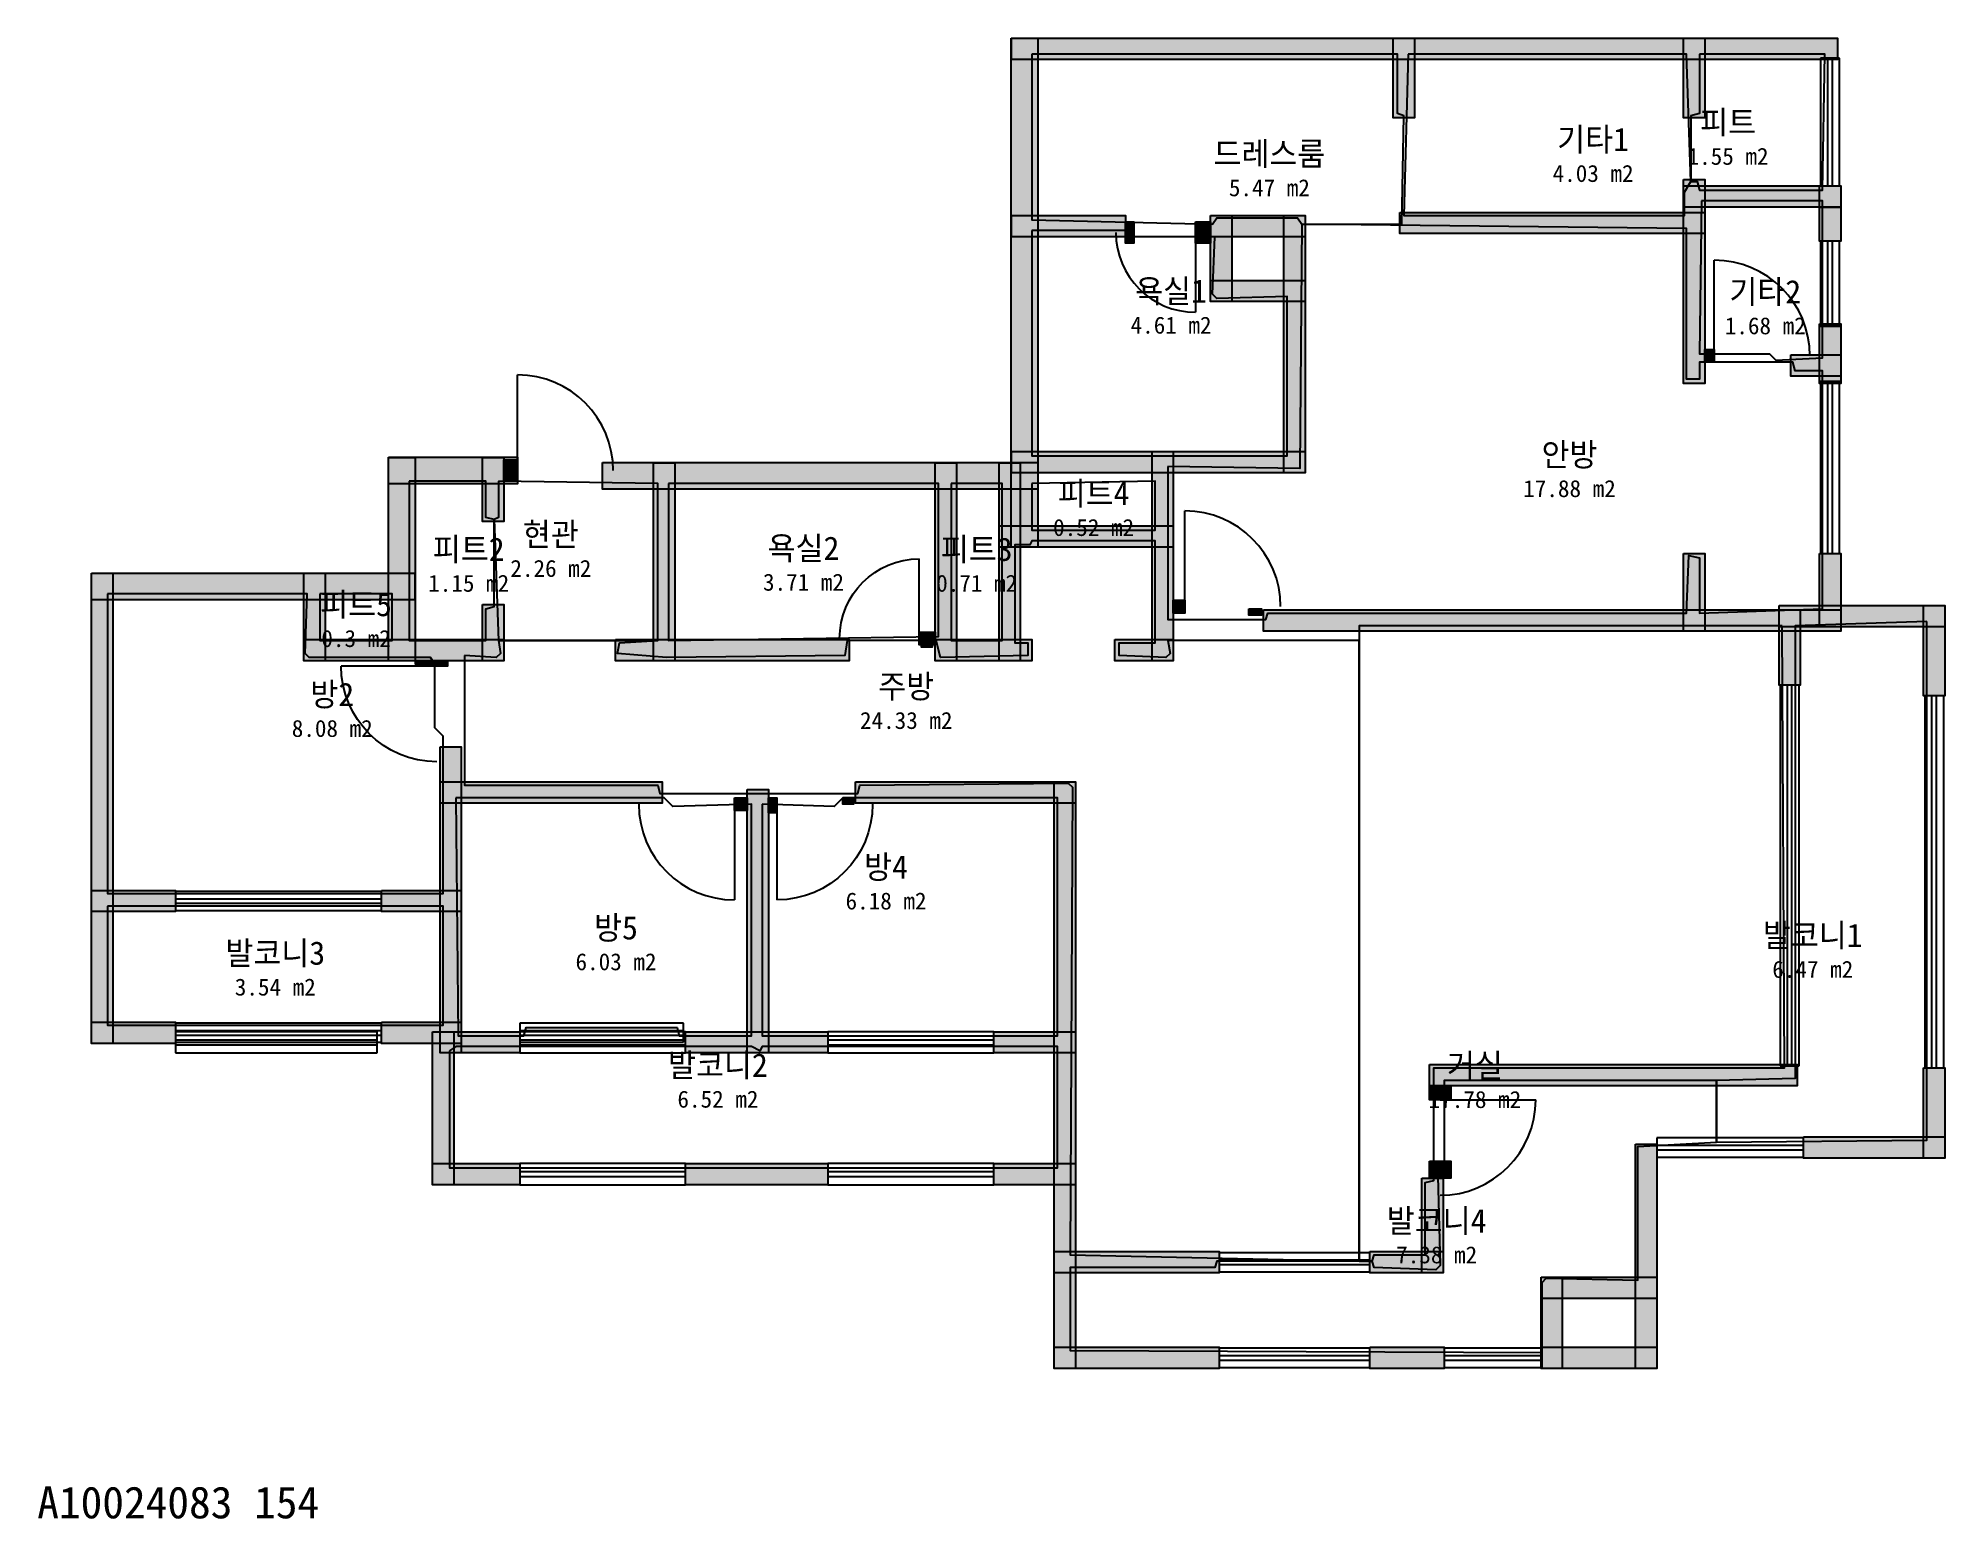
# Model space of a CAD drawing. Header units: millimetres. Extents: x 9 to 17950, y -905 to 13030.
import ezdxf
from ezdxf.enums import TextEntityAlignment as Align

# ---------------------------------------------------------------- set-up
doc = ezdxf.new("R2010")
doc.units = ezdxf.units.MM
for name, color, linetype in [('A-ANNO-TEXT', 7, 'Continuous'), ('A-AREA', 9, 'Continuous'), ('A-AREA-IDEN', 7, 'Continuous'), ('A-DOOR', 4, 'Continuous'), ('A-GLAZ', 5, 'Continuous'), ('A-WALL-EXTR', 7, 'Continuous'), ('A-WALL-PATT', 8, 'Continuous'), ('A-WALL-PRTN', 8, 'Continuous'), ('A-WALL-STRC', 7, 'Continuous')]:
    doc.layers.add(name, color=color, linetype=linetype)

# ---------------------------------------------------------------- blocks, each defined once
blk = doc.blocks.new('JJ-DOOR-SWING')
blk.add_line((0, 0), (0, 1000))
blk.add_arc((0, 0), 1000, 0, 90)
at = {"flags": 1}
for tag, p in [('WIDTH', (0, -150)), ('TYPE', (0, -250))]:
    blk.add_attdef(tag, p, '', height=80, dxfattribs=at)
blk = doc.blocks.new('JJ-WIN-DOUBLE')
for p, q in [((1000, 500), (0, 500)), ((0, 500), (0, -500)), ((1000, -500), (1000, 500)), ((0, 120), (1000, 120)), ((0, -120), (1000, -120)), ((0, -500), (1000, -500))]:
    blk.add_line(p, q)
at = {"flags": 1}
for tag, p in [('WIDTH', (0, -700)), ('TYPE', (0, -800))]:
    blk.add_attdef(tag, p, '', height=80, dxfattribs=at)

msp = doc.modelspace()

# ---------------------------------------------------------------- linework, layer by layer
at = {"layer": 'A-AREA'}
for points in [[(9360, 12880), (9360, 11320), (11060, 11280), (11100, 11340), (11860, 11340), (11900, 11280), (12840, 11280), (12860, 12300), (12800, 12320), (12800, 12880)], [(12900, 12880), (12860, 11360), (15500, 11360), (15500, 11580), (15560, 11680), (15520, 12880)], [(15640, 12880), (15640, 12320), (15560, 12300), (15560, 11680), (15620, 11680), (15640, 11600), (16800, 11600), (16820, 12880)], [(15660, 11500), (15640, 10060), (16300, 10060), (16360, 10000), (16800, 10020), (16800, 11500)], [(9360, 11220), (9360, 9100), (11760, 9100), (11760, 10600), (11100, 10580), (11060, 10620), (11080, 11160), (10280, 11160), (10260, 11220)], [(10640, 9000), (10640, 7560), (11560, 7560), (11580, 7620), (15520, 7620), (15540, 8160), (15640, 8140), (15640, 7620), (16800, 7660), (16800, 9900), (16540, 9900), (16520, 9980), (15640, 9980), (15640, 9820), (15520, 9820), (15520, 11240), (11900, 11280), (11880, 8980)], [(3500, 8860), (3500, 7360), (4220, 7360), (4220, 7660), (4300, 7680), (4300, 8500), (4220, 8520), (4220, 8860)], [(4340, 8860), (4340, 8520), (4300, 8500), (4340, 7360), (5840, 7360), (5840, 8840)], [(5940, 8840), (5940, 7360), (8480, 7400), (8480, 8840)], [(8600, 8840), (8600, 7360), (9080, 7360), (9080, 8840)], [(9360, 8840), (9360, 8400), (10520, 8400), (10520, 8860)], [(4020, 7220), (4020, 6000), (5840, 6000), (5860, 5920), (7720, 5920), (7740, 6000), (9700, 6020), (9740, 5980), (9720, 1580), (12440, 1520), (12440, 7360), (10640, 7360), (10660, 7240), (10620, 7200), (10180, 7220), (10180, 7340), (10520, 7340), (10520, 8300), (9360, 8300), (9340, 8260), (9200, 8260), (9200, 7340), (9320, 7340), (9320, 7220), (8500, 7200), (8460, 7360), (7620, 7360), (7600, 7220), (5920, 7200), (5460, 7240), (5480, 7340), (5840, 7360), (4340, 7360), (4360, 7240), (4320, 7200)], [(660, 7800), (660, 4980), (3820, 4980), (3820, 6460), (3740, 6540), (3740, 7140), (3700, 7200), (2560, 7200), (2520, 7240), (2540, 7800)], [(2660, 7800), (2660, 7360), (3340, 7360), (3340, 7800)], [(17780, 7540), (16540, 7500), (16540, 3240), (15800, 3220), (15800, 2640), (17780, 2660)], [(16420, 7500), (12440, 7500), (12440, 1520), (12560, 1520), (12580, 1580), (13060, 1580), (13060, 2260), (13140, 2280), (13140, 3340), (16440, 3340)], [(3940, 5880), (3960, 3640), (4580, 3640), (4600, 3720), (6020, 3720), (6040, 3640), (6720, 3640), (6720, 5820), (5980, 5800), (5900, 5880)], [(6820, 5820), (6820, 3640), (9600, 3640), (9600, 5880), (7580, 5880), (7500, 5800)], [(660, 4860), (660, 3740), (3820, 3740), (3820, 4860)], [(3880, 3500), (3880, 2400), (9600, 2400), (9600, 3540), (6820, 3540), (6800, 3500), (6720, 3540), (3940, 3540)], [(15800, 3220), (13240, 3220), (13240, 2340), (13180, 2320), (13200, 1480), (13160, 1440), (12580, 1460), (12560, 1520), (11100, 1520), (11080, 1460), (9720, 1460), (9720, 680), (14160, 660), (14160, 1320), (14200, 1360), (15060, 1340), (15060, 2600), (15800, 2640)]]:
    msp.add_lwpolyline(points, close=True, dxfattribs=at)
at = {"layer": 'A-WALL-EXTR'}
for points in [[(9165, 13030), (9415, 13030), (9415, 8240), (9165, 8240)], [(3305, 9084), (3555, 9084), (3555, 7170), (3305, 7170)], [(3306, 9085), (4520, 9085), (4520, 8835), (3306, 8835)], [(5320, 9035), (9414, 9035), (9414, 8785), (5320, 8785)], [(510, 7995), (3554, 7995), (3554, 7745), (510, 7745)], [(11400, 7660), (11520, 7660), (11520, 7600), (11400, 7600)], [(8320, 7320), (8420, 7320), (8420, 7300), (8320, 7300)], [(3560, 7160), (3660, 7160), (3660, 7140), (3560, 7140)], [(6880, 5760), (6960, 5760), (6960, 5740), (6880, 5740)], [(7580, 5880), (7680, 5880), (7680, 5820), (7580, 5820)]]:
    msp.add_lwpolyline(points, close=True, dxfattribs=at)
at = {"layer": 'A-WALL-PATT', "color": 8}
for points in [[(9165, 13030), (9415, 13030), (9165, 8240), (9415, 8240)], [(9166, 13030), (16940, 13030), (9166, 12830), (16940, 12830)], [(12760, 13030), (12960, 13030), (12760, 12280), (12960, 12280)], [(15490, 13030), (15690, 13030), (15490, 12280), (15690, 12280)], [(15490, 11700), (15690, 11700), (15490, 9780), (15690, 9780)], [(15490, 11640), (16970, 11640), (15490, 11440), (16970, 11440)], [(16770, 11640), (16970, 11640), (16770, 11120), (16970, 11120)], [(9166, 11360), (10240, 11360), (9166, 11160), (10240, 11160)], [(11040, 11360), (11930, 11360), (11040, 11160), (11930, 11160)], [(11040, 11360), (11240, 11360), (11040, 10550), (11240, 10550)], [(11730, 11360), (11930, 11360), (11730, 8940), (11930, 8940)], [(12820, 11390), (15690, 11390), (12820, 11190), (15690, 11190)], [(16770, 11440), (16970, 11440), (16770, 11120), (16970, 11120)], [(10240, 11300), (10320, 11300), (10240, 11100), (10320, 11100)], [(10900, 11300), (11040, 11300), (10900, 11100), (11040, 11100)], [(11040, 10750), (11930, 10750), (11040, 10550), (11930, 10550)], [(16770, 10340), (16970, 10340), (16770, 9800), (16970, 9800)], [(16770, 10340), (16970, 10340), (16770, 10320), (16970, 10320)], [(16770, 10320), (16970, 10320), (16770, 9780), (16970, 9780)], [(15690, 10100), (15780, 10100), (15690, 9980), (15780, 9980)], [(16500, 10050), (16970, 10050), (16500, 9850), (16970, 9850)], [(16770, 9800), (16970, 9800), (16770, 9780), (16970, 9780)], [(3305, 9084), (3555, 9084), (3305, 7170), (3555, 7170)], [(3306, 9085), (4520, 9085), (3306, 8835), (4520, 8835)], [(4190, 9084), (4390, 9084), (4190, 8480), (4390, 8480)], [(4390, 9060), (4520, 9060), (4390, 8860), (4520, 8860)], [(5320, 9035), (9414, 9035), (5320, 8785), (9414, 8785)], [(5800, 9034), (6000, 9034), (5800, 7170), (6000, 7170)], [(8450, 9034), (8650, 9034), (8450, 7170), (8650, 7170)], [(9050, 9034), (9250, 9034), (9050, 7170), (9250, 7170)], [(9166, 9140), (11930, 9140), (9166, 8940), (11930, 8940)], [(10490, 9140), (10690, 9140), (10490, 7170), (10690, 7170)], [(9050, 8440), (10690, 8440), (9050, 8240), (10690, 8240)], [(15490, 8180), (15690, 8180), (15490, 7450), (15690, 7450)], [(16770, 8180), (16970, 8180), (16770, 7490), (16970, 7490)], [(510, 7995), (3554, 7995), (510, 7745), (3554, 7745)], [(510, 7994), (710, 7994), (510, 3570), (710, 3570)], [(2510, 7994), (2710, 7994), (2510, 7170), (2710, 7170)], [(10690, 7740), (10800, 7740), (10690, 7620), (10800, 7620)], [(4190, 7700), (4390, 7700), (4190, 7170), (4390, 7170)], [(11400, 7660), (11400, 7600), (11520, 7600)], [(11520, 7600), (11520, 7660), (11400, 7660)], [(11540, 7650), (16970, 7650), (11540, 7450), (16970, 7450)], [(16390, 7690), (17950, 7690), (16390, 7490), (17950, 7490)], [(16390, 7650), (16590, 7650), (16390, 6940), (16590, 6940)], [(17750, 7690), (17950, 7690), (17750, 6840), (17950, 6840)], [(2510, 7370), (4390, 7370), (2510, 7170), (4390, 7170)], [(5440, 7370), (7640, 7370), (5440, 7170), (7640, 7170)], [(8300, 7440), (8450, 7440), (8300, 7320), (8450, 7320)], [(8450, 7370), (9360, 7370), (8450, 7170), (9360, 7170)], [(10140, 7370), (10690, 7370), (10140, 7170), (10690, 7170)], [(8320, 7320), (8320, 7300), (8420, 7300)], [(8420, 7300), (8420, 7320), (8320, 7320)], [(3560, 7160), (3560, 7140), (3660, 7140)], [(3660, 7140), (3660, 7160), (3560, 7160)], [(3660, 7170), (3860, 7170), (3660, 7120), (3860, 7120)], [(3790, 6360), (3990, 6360), (3790, 3480), (3990, 3480)], [(3790, 6030), (5880, 6030), (3790, 5830), (5880, 5830)], [(6680, 5960), (6880, 5960), (6680, 3480), (6880, 3480)], [(7700, 6030), (9770, 6030), (7700, 5830), (9770, 5830)], [(9570, 6030), (9770, 6030), (9570, 510), (9770, 510)], [(6560, 5880), (6680, 5880), (6560, 5760), (6680, 5760)], [(6880, 5880), (6960, 5880), (6880, 5760), (6960, 5760)], [(6880, 5760), (6880, 5740), (6960, 5740)], [(6960, 5740), (6960, 5760), (6880, 5760)], [(7580, 5880), (7580, 5820), (7680, 5820)], [(7680, 5820), (7680, 5880), (7580, 5880)], [(510, 5010), (1300, 5010), (510, 4810), (1300, 4810)], [(3240, 5010), (3990, 5010), (3240, 4810), (3990, 4810)], [(510, 3770), (1300, 3770), (510, 3570), (1300, 3570)], [(3240, 3770), (3990, 3770), (3240, 3570), (3990, 3570)], [(3720, 3680), (3920, 3680), (3720, 2240), (3920, 2240)], [(3790, 3680), (4540, 3680), (3790, 3480), (4540, 3480)], [(6100, 3680), (7440, 3680), (6100, 3480), (7440, 3480)], [(9000, 3680), (9770, 3680), (9000, 3480), (9770, 3480)], [(13100, 3370), (16560, 3370), (13100, 3170), (16560, 3170)], [(17750, 3340), (17950, 3340), (17750, 2490), (17950, 2490)], [(13100, 3170), (13300, 3170), (13100, 3040), (13300, 3040)], [(15040, 2620), (15240, 2620), (15040, 510), (15240, 510)], [(16620, 2690), (17950, 2690), (16620, 2490), (17950, 2490)], [(3720, 2440), (4540, 2440), (3720, 2240), (4540, 2240)], [(6100, 2440), (7440, 2440), (6100, 2240), (7440, 2240)], [(9000, 2440), (9770, 2440), (9000, 2240), (9770, 2240)], [(13100, 2460), (13300, 2460), (13100, 2300), (13300, 2300)], [(13030, 2300), (13230, 2300), (13030, 1410), (13230, 1410)], [(9570, 1610), (11120, 1610), (9570, 1410), (11120, 1410)], [(12540, 1610), (13230, 1610), (12540, 1410), (13230, 1410)], [(14150, 1370), (15240, 1370), (14150, 1170), (15240, 1170)], [(14150, 1370), (14350, 1370), (14150, 510), (14350, 510)], [(9570, 710), (11120, 710), (9570, 510), (11120, 510)], [(12540, 710), (13240, 710), (12540, 510), (13240, 510)], [(14150, 710), (15240, 710), (14150, 510), (15240, 510)]]:
    msp.add_solid(points, dxfattribs=at)
at = {"layer": 'A-WALL-PRTN'}
for points in [[(15690, 10100), (15780, 10100), (15780, 9980), (15690, 9980)], [(10690, 7740), (10800, 7740), (10800, 7620), (10690, 7620)], [(8300, 7440), (8450, 7440), (8450, 7320), (8300, 7320)], [(6560, 5880), (6680, 5880), (6680, 5760), (6560, 5760)], [(6880, 5880), (6960, 5880), (6960, 5760), (6880, 5760)]]:
    msp.add_lwpolyline(points, close=True, dxfattribs=at)
at = {"layer": 'A-WALL-STRC'}
for points in [[(9166, 13030), (16940, 13030), (16940, 12830), (9166, 12830)], [(12760, 13030), (12960, 13030), (12960, 12280), (12760, 12280)], [(15490, 13030), (15690, 13030), (15690, 12280), (15490, 12280)], [(15490, 11700), (15690, 11700), (15690, 9780), (15490, 9780)], [(15490, 11640), (16970, 11640), (16970, 11440), (15490, 11440)], [(16770, 11640), (16970, 11640), (16970, 11120), (16770, 11120)], [(9166, 11360), (10240, 11360), (10240, 11160), (9166, 11160)], [(11040, 11360), (11930, 11360), (11930, 11160), (11040, 11160)], [(11040, 11360), (11240, 11360), (11240, 10550), (11040, 10550)], [(11730, 11360), (11930, 11360), (11930, 8940), (11730, 8940)], [(12820, 11390), (15690, 11390), (15690, 11190), (12820, 11190)], [(16770, 11440), (16970, 11440), (16970, 11120), (16770, 11120)], [(10240, 11300), (10320, 11300), (10320, 11100), (10240, 11100)], [(10900, 11300), (11040, 11300), (11040, 11100), (10900, 11100)], [(11040, 10750), (11930, 10750), (11930, 10550), (11040, 10550)], [(16770, 10340), (16970, 10340), (16970, 9800), (16770, 9800)], [(16770, 10340), (16970, 10340), (16970, 10320), (16770, 10320)], [(16770, 10320), (16970, 10320), (16970, 9780), (16770, 9780)], [(16500, 10050), (16970, 10050), (16970, 9850), (16500, 9850)], [(16770, 9800), (16970, 9800), (16970, 9780), (16770, 9780)], [(4190, 9084), (4390, 9084), (4390, 8480), (4190, 8480)], [(4390, 9060), (4520, 9060), (4520, 8860), (4390, 8860)], [(5800, 9034), (6000, 9034), (6000, 7170), (5800, 7170)], [(8450, 9034), (8650, 9034), (8650, 7170), (8450, 7170)], [(9050, 9034), (9250, 9034), (9250, 7170), (9050, 7170)], [(9166, 9140), (11930, 9140), (11930, 8940), (9166, 8940)], [(10490, 9140), (10690, 9140), (10690, 7170), (10490, 7170)], [(9050, 8440), (10690, 8440), (10690, 8240), (9050, 8240)], [(15490, 8180), (15690, 8180), (15690, 7450), (15490, 7450)], [(16770, 8180), (16970, 8180), (16970, 7490), (16770, 7490)], [(510, 7994), (710, 7994), (710, 3570), (510, 3570)], [(2510, 7994), (2710, 7994), (2710, 7170), (2510, 7170)], [(4190, 7700), (4390, 7700), (4390, 7170), (4190, 7170)], [(11540, 7650), (16970, 7650), (16970, 7450), (11540, 7450)], [(16390, 7690), (17950, 7690), (17950, 7490), (16390, 7490)], [(16390, 7650), (16590, 7650), (16590, 6940), (16390, 6940)], [(17750, 7690), (17950, 7690), (17950, 6840), (17750, 6840)], [(2510, 7370), (4390, 7370), (4390, 7170), (2510, 7170)], [(5440, 7370), (7640, 7370), (7640, 7170), (5440, 7170)], [(8450, 7370), (9360, 7370), (9360, 7170), (8450, 7170)], [(10140, 7370), (10690, 7370), (10690, 7170), (10140, 7170)], [(3660, 7170), (3860, 7170), (3860, 7120), (3660, 7120)], [(3790, 6360), (3990, 6360), (3990, 3480), (3790, 3480)], [(3790, 6030), (5880, 6030), (5880, 5830), (3790, 5830)], [(6680, 5960), (6880, 5960), (6880, 3480), (6680, 3480)], [(7700, 6030), (9770, 6030), (9770, 5830), (7700, 5830)], [(9570, 6030), (9770, 6030), (9770, 510), (9570, 510)], [(510, 5010), (1300, 5010), (1300, 4810), (510, 4810)], [(3240, 5010), (3990, 5010), (3990, 4810), (3240, 4810)], [(510, 3770), (1300, 3770), (1300, 3570), (510, 3570)], [(3240, 3770), (3990, 3770), (3990, 3570), (3240, 3570)], [(3720, 3680), (3920, 3680), (3920, 2240), (3720, 2240)], [(3790, 3680), (4540, 3680), (4540, 3480), (3790, 3480)], [(6100, 3680), (7440, 3680), (7440, 3480), (6100, 3480)], [(9000, 3680), (9770, 3680), (9770, 3480), (9000, 3480)], [(13100, 3370), (16560, 3370), (16560, 3170), (13100, 3170)], [(17750, 3340), (17950, 3340), (17950, 2490), (17750, 2490)], [(13100, 3170), (13300, 3170), (13300, 3040), (13100, 3040)], [(15040, 2620), (15240, 2620), (15240, 510), (15040, 510)], [(16620, 2690), (17950, 2690), (17950, 2490), (16620, 2490)], [(3720, 2440), (4540, 2440), (4540, 2240), (3720, 2240)], [(6100, 2440), (7440, 2440), (7440, 2240), (6100, 2240)], [(9000, 2440), (9770, 2440), (9770, 2240), (9000, 2240)], [(13100, 2460), (13300, 2460), (13300, 2300), (13100, 2300)], [(13030, 2300), (13230, 2300), (13230, 1410), (13030, 1410)], [(9570, 1610), (11120, 1610), (11120, 1410), (9570, 1410)], [(12540, 1610), (13230, 1610), (13230, 1410), (12540, 1410)], [(14150, 1370), (15240, 1370), (15240, 1170), (14150, 1170)], [(14150, 1370), (14350, 1370), (14350, 510), (14150, 510)], [(9570, 710), (11120, 710), (11120, 510), (9570, 510)], [(12540, 710), (13240, 710), (13240, 510), (12540, 510)], [(14150, 710), (15240, 710), (15240, 510), (14150, 510)]]:
    msp.add_lwpolyline(points, close=True, dxfattribs=at)

# ---------------------------------------------------------------- block references
at = {"layer": 'A-DOOR'}
for p, xscale, yscale, rotation in [((10900, 11200), 0.75, 0.75, 180), ((8300, 7380), 0.75, -0.75, 180), ((3760, 7120), 0.9, -0.9, -90), ((6560, 5820), 0.9, 0.9, 180), ((13200, 3040), 0.9, 0.9, -90)]:
    msp.add_blockref('JJ-DOOR-SWING', p, dxfattribs=dict(at, xscale=xscale, yscale=yscale, rotation=rotation))
at = {"layer": 'A-DOOR', "xscale": 0.9}
for p, yscale in [((15780, 10040), 0.9), ((4520, 8960), 0.9), ((10800, 7680), 0.9), ((6960, 5820), -0.9)]:
    msp.add_blockref('JJ-DOOR-SWING', p, dxfattribs=dict(at, yscale=yscale))
at = {"layer": 'A-GLAZ', "yscale": 0.18, "rotation": 90}
for p, xscale in [((16870, 11640), 1.2), ((16870, 10340), 0.78), ((16870, 8180), 1.6), ((16490, 3360), 3.58), ((17850, 3340), 3.5)]:
    msp.add_blockref('JJ-WIN-DOUBLE', p, dxfattribs=dict(at, xscale=xscale))
at = {"layer": 'A-GLAZ'}
for p, xscale, yscale in [((1300, 4910), 1.94, 0.18), ((1300, 3670), 1.94, 0.18), ((1300, 3580), 1.9, 0.2), ((4540, 3670), 1.54, 0.18), ((4540, 3580), 1.56, 0.2), ((7440, 3580), 1.56, 0.2), ((15240, 2590), 1.38, 0.18), ((4540, 2340), 1.56, 0.2), ((7440, 2340), 1.56, 0.2), ((11120, 1510), 1.42, 0.18), ((11120, 610), 1.42, 0.18), ((13240, 610), 0.92, 0.18)]:
    msp.add_blockref('JJ-WIN-DOUBLE', p, dxfattribs=dict(at, xscale=xscale, yscale=yscale))

# ---------------------------------------------------------------- texts
at = {"layer": 'A-ANNO-TEXT'}
msp.add_text('A10024083 154', height=300, dxfattribs=at).set_placement((0, -900))
at = {"layer": 'A-AREA-IDEN'}
for s, height, p in [('기타1', 220, (14640, 12077)), ('피트', 220, (15910, 12238)), ('드레스룸', 220, (11594, 11942)), ('1.55 m2', 160, (15910, 11918)), ('5.47 m2', 160, (11594, 11622)), ('4.03 m2', 160, (14640, 11757)), ('욕실1', 220, (10669, 10649)), ('기타2', 220, (16260, 10643)), ('4.61 m2', 160, (10669, 10329)), ('1.68 m2', 160, (16260, 10323)), ('안방', 220, (14418, 9111)), ('피트4', 220, (9940, 8745)), ('17.88 m2', 160, (14418, 8791)), ('현관', 220, (4833, 8360)), ('0.52 m2', 160, (9940, 8425)), ('피트2', 220, (4060, 8220)), ('욕실2', 220, (7210, 8230)), ('피트3', 220, (8840, 8220)), ('2.26 m2', 160, (4833, 8040)), ('1.15 m2', 160, (4060, 7900)), ('3.71 m2', 160, (7210, 7910)), ('0.71 m2', 160, (8840, 7900)), ('피트5', 220, (3000, 7700)), ('0.3 m2', 160, (3000, 7380)), ('주방', 220, (8177, 6929)), ('방2', 220, (2776, 6854)), ('24.33 m2', 160, (8177, 6609)), ('8.08 m2', 160, (2776, 6534)), ('방4', 220, (7987, 5230)), ('6.18 m2', 160, (7987, 4910)), ('방5', 220, (5446, 4658)), ('발코니1', 220, (16707, 4587)), ('발코니3', 220, (2240, 4420)), ('6.03 m2', 160, (5446, 4338)), ('6.47 m2', 160, (16707, 4267)), ('3.54 m2', 160, (2240, 4100)), ('발코니2', 220, (6405, 3365)), ('거실', 220, (13528, 3362)), ('6.52 m2', 160, (6405, 3045)), ('17.78 m2', 160, (13528, 3042)), ('발코니4', 220, (13168, 1900)), ('7.38 m2', 160, (13168, 1580))]:
    msp.add_text(s, height=height, dxfattribs=at).set_placement(p, align=Align.MIDDLE_CENTER)

doc.saveas('drawing.dxf')
